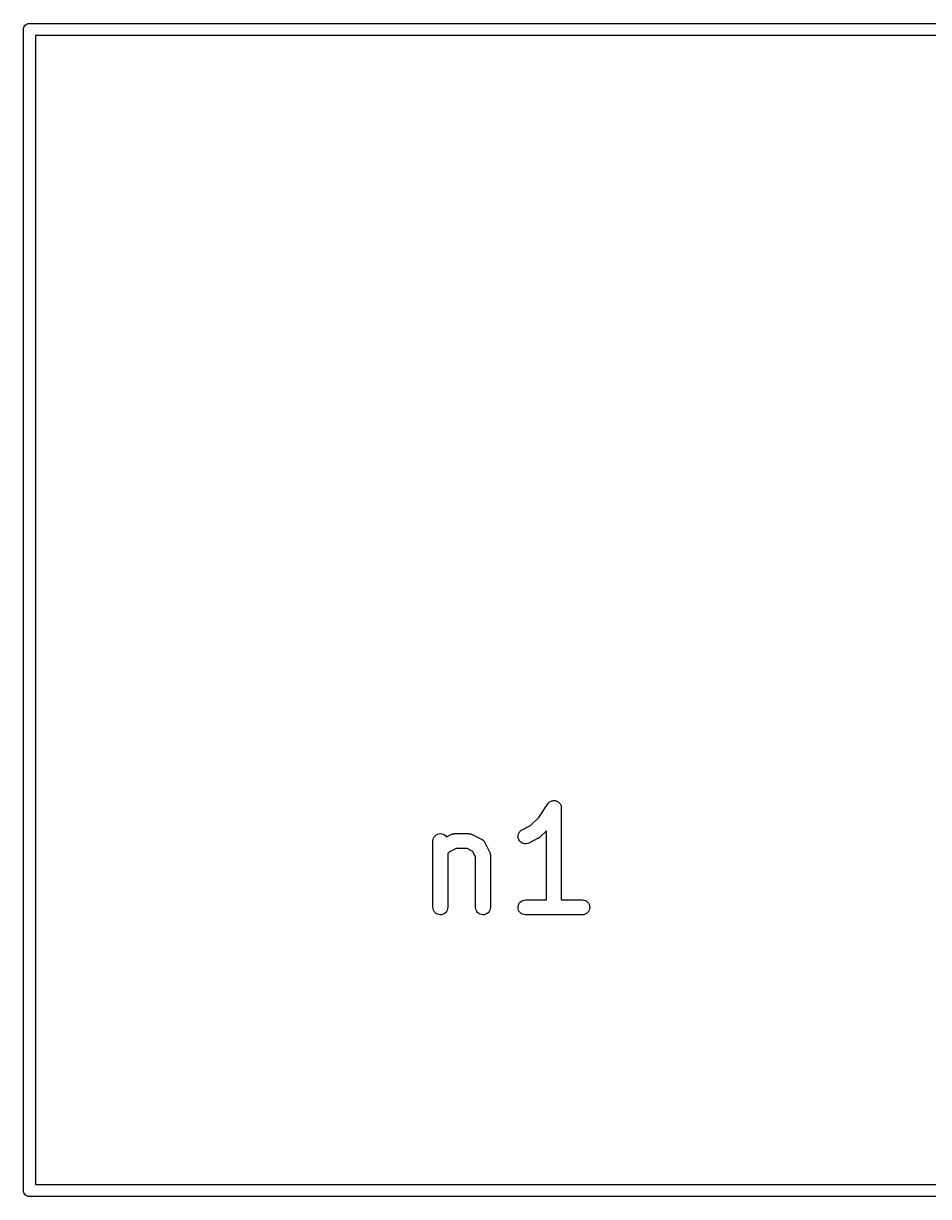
# Model space of a CAD drawing. Extents: x 107.4 to 137.1, y -83.6 to -60.4.
# Drawn here: x 107.38 to 116.49, y -73.21 to -61.41 of the extents above; entities that cross this region are included whole.
import ezdxf

# ---------------------------------------------------------------- set-up
doc = ezdxf.new("R2010")
doc.units = 0
doc.header["$MEASUREMENT"] = 0
doc.layers.add('BLACK', color=7, linetype='CONTINUOUS')

msp = doc.modelspace()

# ---------------------------------------------------------------- linework, layer by layer
at = {"layer": 'BLACK', "linetype": 'CONTINUOUS'}
for p, q in [((107.382, -61.468), (107.383, -61.4562)), ((107.382, -61.4709), (107.382, -61.468)), ((107.382, -73.149), (107.382, -61.4709)), ((107.383, -61.4562), (107.386, -61.4449)), ((107.386, -61.4449), (107.392, -61.4345)), ((107.392, -61.4345), (107.399, -61.4254)), ((107.399, -61.4254), (107.409, -61.4179)), ((107.409, -61.4179), (107.419, -61.4123)), ((107.419, -61.4123), (107.43, -61.4089)), ((107.43, -61.4089), (107.439, -61.408)), ((107.439, -61.408), (107.442, -61.4077)), ((107.442, -61.4077), (107.445, -61.408)), ((107.445, -61.408), (125.473, -61.408)), ((125.416, -61.528), (107.502, -61.528)), ((107.502, -61.528), (107.502, -73.092)), ((112.567, -69.3975), (112.658, -69.2608)), ((112.658, -69.2608), (112.658, -69.26)), ((112.658, -69.26), (112.658, -69.26)), ((112.658, -69.26), (112.659, -69.26)), ((112.659, -69.2599), (112.663, -69.2543)), ((112.659, -69.26), (112.659, -69.2599)), ((112.663, -69.2543), (112.668, -69.2488)), ((112.668, -69.2487), (112.674, -69.244)), ((112.668, -69.2488), (112.668, -69.2487)), ((112.668, -69.2488), (112.668, -69.2488)), ((112.674, -69.244), (112.679, -69.2396)), ((112.679, -69.2396), (112.686, -69.236)), ((112.679, -69.2396), (112.679, -69.2396)), ((112.679, -69.2396), (112.679, -69.2396)), ((112.686, -69.236), (112.692, -69.2328)), ((112.692, -69.2328), (112.7, -69.2307)), ((112.692, -69.2328), (112.692, -69.2328)), ((112.692, -69.2328), (112.692, -69.2328)), ((112.7, -69.2307), (112.706, -69.2287)), ((112.706, -69.2287), (112.714, -69.228)), ((112.706, -69.2287), (112.706, -69.2287)), ((112.706, -69.2287), (112.706, -69.2287)), ((112.714, -69.228), (112.721, -69.2274)), ((112.721, -69.2274), (112.721, -69.2274)), ((112.721, -69.2274), (112.728, -69.2282)), ((112.721, -69.2274), (112.721, -69.2274)), ((112.728, -69.2282), (112.735, -69.2289)), ((112.735, -69.2289), (112.736, -69.2289)), ((112.736, -69.2289), (112.736, -69.2289)), ((112.736, -69.2289), (112.743, -69.2312)), ((112.743, -69.2312), (112.749, -69.2332)), ((112.749, -69.2332), (112.749, -69.2333)), ((112.749, -69.2333), (112.75, -69.2333)), ((112.75, -69.2333), (112.756, -69.2368)), ((112.756, -69.2368), (112.762, -69.2402)), ((112.762, -69.2402), (112.762, -69.2402)), ((112.762, -69.2402), (112.762, -69.2403)), ((112.762, -69.2403), (112.768, -69.2449)), ((112.768, -69.2449), (112.774, -69.2495)), ((112.774, -69.2495), (112.774, -69.2496)), ((112.774, -69.2496), (112.774, -69.2496)), ((112.774, -69.2496), (112.779, -69.2556)), ((112.779, -69.2556), (112.783, -69.2609)), ((112.783, -69.2609), (112.783, -69.2609)), ((112.783, -69.2609), (112.783, -69.261)), ((112.783, -69.261), (112.786, -69.2677)), ((112.786, -69.2677), (112.79, -69.2738)), ((112.79, -69.2738), (112.79, -69.2739)), ((112.79, -69.2739), (112.79, -69.2739)), ((112.79, -69.2739), (112.792, -69.2811)), ((112.792, -69.2811), (112.794, -69.2878)), ((112.794, -69.2878), (112.794, -69.2879)), ((112.794, -69.2879), (112.794, -69.2879)), ((112.794, -69.2879), (112.795, -69.2953)), ((112.485, -69.4788), (112.567, -69.3975)), ((112.795, -69.2953), (112.795, -69.3024)), ((112.795, -69.3024), (112.795, -70.2274)), ((112.378, -69.5389), (112.389, -69.5288)), ((112.389, -69.5288), (112.401, -69.521)), ((112.401, -69.521), (112.485, -69.4788)), ((111.503, -69.6347), (111.504, -69.6201)), ((111.503, -69.6357), (111.503, -69.6347)), ((111.503, -70.3024), (111.503, -69.6357)), ((111.504, -69.6201), (111.509, -69.6062)), ((111.509, -69.6062), (111.516, -69.5933)), ((111.516, -69.5933), (111.525, -69.5821)), ((111.525, -69.5821), (111.536, -69.573)), ((111.536, -69.573), (111.549, -69.5662)), ((111.549, -69.5662), (111.563, -69.562)), ((111.563, -69.562), (111.578, -69.5607)), ((111.578, -69.5607), (111.593, -69.5622)), ((111.593, -69.5622), (111.607, -69.5666)), ((111.607, -69.5666), (111.619, -69.5735)), ((111.619, -69.5735), (111.631, -69.5829)), ((111.631, -69.5829), (111.639, -69.5927)), ((111.639, -69.5927), (111.687, -69.5686)), ((111.687, -69.5686), (111.688, -69.5682)), ((111.688, -69.5682), (111.69, -69.5674)), ((111.69, -69.5674), (111.692, -69.5664)), ((111.692, -69.5664), (111.697, -69.5649)), ((111.697, -69.5649), (111.702, -69.5631)), ((111.702, -69.5631), (111.704, -69.5628)), ((111.704, -69.5628), (111.706, -69.5621)), ((111.706, -69.5621), (111.711, -69.5616)), ((111.711, -69.5616), (111.716, -69.5608)), ((111.716, -69.5608), (111.718, -69.5609)), ((111.718, -69.5609), (111.72, -69.5607)), ((111.72, -69.5607), (111.863, -69.5607)), ((111.863, -69.5607), (111.864, -69.5607)), ((111.864, -69.5607), (111.866, -69.561)), ((111.866, -69.561), (111.869, -69.5609)), ((111.869, -69.5609), (111.874, -69.5618)), ((111.874, -69.5618), (111.879, -69.5624)), ((111.879, -69.5624), (111.881, -69.563)), ((111.881, -69.563), (111.883, -69.5634)), ((111.883, -69.5634), (111.888, -69.5652)), ((111.888, -69.5652), (111.893, -69.5668)), ((111.893, -69.5668), (111.895, -69.5678)), ((111.895, -69.5678), (111.897, -69.5686)), ((111.897, -69.5686), (111.992, -69.6163)), ((111.992, -69.6163), (111.993, -69.6167)), ((111.993, -69.6167), (111.994, -69.6176)), ((111.994, -69.6176), (111.996, -69.6183)), ((111.996, -69.6183), (112, -69.6216)), ((112, -69.6216), (112.005, -69.6247)), ((112.005, -69.6247), (112.006, -69.6258)), ((112.006, -69.6258), (112.008, -69.6268)), ((112.008, -69.6268), (112.012, -69.6309)), ((112.012, -69.6309), (112.016, -69.6349)), ((112.016, -69.6349), (112.017, -69.6362)), ((112.017, -69.6362), (112.018, -69.6374)), ((112.018, -69.6374), (112.021, -69.6422)), ((112.021, -69.6422), (112.024, -69.6469)), ((112.024, -69.6469), (112.025, -69.6484)), ((112.36, -69.5784), (112.364, -69.5641)), ((112.36, -69.593), (112.36, -69.5784)), ((112.362, -69.6075), (112.36, -69.593)), ((112.367, -69.6212), (112.362, -69.6075)), ((112.364, -69.5641), (112.37, -69.5508)), ((112.375, -69.6336), (112.367, -69.6212)), ((112.37, -69.5508), (112.378, -69.5389)), ((112.385, -69.6443), (112.375, -69.6336)), ((112.397, -69.6529), (112.385, -69.6443)), ((112.563, -69.6076), (112.468, -69.6552)), ((112.567, -69.6053), (112.563, -69.6076)), ((112.571, -69.6034), (112.567, -69.6053)), ((112.573, -69.6014), (112.571, -69.6034)), ((112.576, -69.5998), (112.573, -69.6014)), ((112.579, -69.5969), (112.576, -69.5998)), ((112.582, -69.5942), (112.579, -69.5969)), ((112.583, -69.5935), (112.582, -69.5942)), ((112.645, -69.5311), (112.583, -69.5935)), ((112.645, -70.2274), (112.645, -69.5311)), ((111.67, -69.745), (111.653, -69.762)), ((111.653, -69.762), (111.653, -70.3024)), ((111.738, -69.7107), (111.67, -69.745)), ((111.846, -69.7107), (111.738, -69.7107)), ((111.903, -69.7392), (111.846, -69.7107)), ((111.931, -69.7963), (111.903, -69.7392)), ((112.025, -69.6484), (112.026, -69.6498)), ((112.026, -69.6498), (112.073, -69.745)), ((112.073, -69.745), (112.074, -69.746)), ((112.074, -69.746), (112.074, -69.748)), ((112.074, -69.748), (112.075, -69.75)), ((112.075, -69.75), (112.077, -69.7549)), ((112.077, -69.7549), (112.079, -69.7597)), ((112.079, -69.7597), (112.079, -69.7619)), ((112.079, -69.7619), (112.08, -69.764)), ((112.08, -69.764), (112.08, -69.7691)), ((112.41, -69.659), (112.397, -69.6529)), ((112.424, -69.6624), (112.41, -69.659)), ((112.439, -69.663), (112.424, -69.6624)), ((112.454, -69.6607), (112.439, -69.663)), ((112.467, -69.6556), (112.454, -69.6607)), ((112.468, -69.6552), (112.467, -69.6556)), ((111.931, -70.3024), (111.931, -69.7963)), ((112.08, -69.7691), (112.081, -69.7742)), ((112.081, -69.7742), (112.081, -69.7764)), ((112.081, -69.7764), (112.081, -69.7786)), ((112.081, -69.7786), (112.081, -70.3024)), ((112.393, -70.2399), (112.406, -70.233)), ((112.406, -70.233), (112.42, -70.2288)), ((112.42, -70.2288), (112.435, -70.2274)), ((112.435, -70.2274), (112.645, -70.2274)), ((112.795, -70.2274), (113.006, -70.2274)), ((113.006, -70.2274), (113.007, -70.2274)), ((113.007, -70.2274), (113.022, -70.229)), ((113.022, -70.229), (113.036, -70.2334)), ((113.036, -70.2334), (113.048, -70.2405)), ((111.504, -70.3169), (111.503, -70.3024)), ((111.508, -70.331), (111.504, -70.3169)), ((111.515, -70.3439), (111.508, -70.331)), ((111.524, -70.3552), (111.515, -70.3439)), ((111.536, -70.3646), (111.524, -70.3552)), ((111.639, -70.3448), (111.63, -70.356)), ((111.646, -70.3319), (111.639, -70.3448)), ((111.651, -70.318), (111.646, -70.3319)), ((111.653, -70.3034), (111.651, -70.318)), ((111.653, -70.3024), (111.653, -70.3034)), ((111.933, -70.3169), (111.931, -70.3024)), ((111.937, -70.331), (111.933, -70.3169)), ((111.944, -70.3439), (111.937, -70.331)), ((111.953, -70.3552), (111.944, -70.3439)), ((111.964, -70.3646), (111.953, -70.3552)), ((112.068, -70.3448), (112.059, -70.356)), ((112.075, -70.3319), (112.068, -70.3448)), ((112.079, -70.318), (112.075, -70.3319)), ((112.081, -70.3034), (112.079, -70.318)), ((112.081, -70.3024), (112.081, -70.3034)), ((112.36, -70.3019), (112.361, -70.2873)), ((112.361, -70.3164), (112.36, -70.3019)), ((112.361, -70.2873), (112.366, -70.2733)), ((112.365, -70.3305), (112.361, -70.3164)), ((112.372, -70.3434), (112.365, -70.3305)), ((112.366, -70.2733), (112.372, -70.2604)), ((112.372, -70.2604), (112.382, -70.2492)), ((112.381, -70.3549), (112.372, -70.3434)), ((112.392, -70.3643), (112.381, -70.3549)), ((112.382, -70.2492), (112.393, -70.2399)), ((113.048, -70.2405), (113.06, -70.2499)), ((113.068, -70.3443), (113.059, -70.3556)), ((113.06, -70.2499), (113.069, -70.2613)), ((113.075, -70.3314), (113.068, -70.3443)), ((113.069, -70.2613), (113.076, -70.2743)), ((113.08, -70.3175), (113.075, -70.3314)), ((113.076, -70.2743), (113.08, -70.2883)), ((113.08, -70.2883), (113.081, -70.3029)), ((113.081, -70.3029), (113.08, -70.3175)), ((111.548, -70.3715), (111.536, -70.3646)), ((111.562, -70.3758), (111.548, -70.3715)), ((111.577, -70.3774), (111.562, -70.3758)), ((111.592, -70.3761), (111.577, -70.3774)), ((111.606, -70.3719), (111.592, -70.3761)), ((111.619, -70.3651), (111.606, -70.3719)), ((111.63, -70.356), (111.619, -70.3651)), ((111.977, -70.3715), (111.964, -70.3646)), ((111.991, -70.3758), (111.977, -70.3715)), ((112.006, -70.3774), (111.991, -70.3758)), ((112.02, -70.3761), (112.006, -70.3774)), ((112.034, -70.3719), (112.02, -70.3761)), ((112.047, -70.3651), (112.034, -70.3719)), ((112.059, -70.356), (112.047, -70.3651)), ((112.405, -70.3713), (112.392, -70.3643)), ((112.419, -70.3757), (112.405, -70.3713)), ((112.434, -70.3774), (112.419, -70.3757)), ((112.435, -70.3774), (112.434, -70.3774)), ((113.006, -70.3774), (112.435, -70.3774)), ((113.021, -70.376), (113.006, -70.3774)), ((113.035, -70.3717), (113.021, -70.376)), ((113.048, -70.3648), (113.035, -70.3717)), ((113.059, -70.3556), (113.048, -70.3648)), ((107.382, -73.152), (107.382, -73.149)), ((107.383, -73.1638), (107.382, -73.152)), ((107.386, -73.1751), (107.383, -73.1638)), ((107.392, -73.1855), (107.386, -73.1751)), ((107.399, -73.1946), (107.392, -73.1855)), ((107.502, -73.092), (125.416, -73.092)), ((107.409, -73.2021), (107.399, -73.1946)), ((107.419, -73.2077), (107.409, -73.2021)), ((107.43, -73.2111), (107.419, -73.2077)), ((107.439, -73.212), (107.43, -73.2111)), ((107.442, -73.2123), (107.439, -73.212)), ((107.439, -73.212), (107.439, -73.212)), ((107.445, -73.212), (107.442, -73.2123)), ((125.473, -73.212), (107.445, -73.212))]:
    msp.add_line(p, q, dxfattribs=at)

doc.saveas('drawing.dxf')
